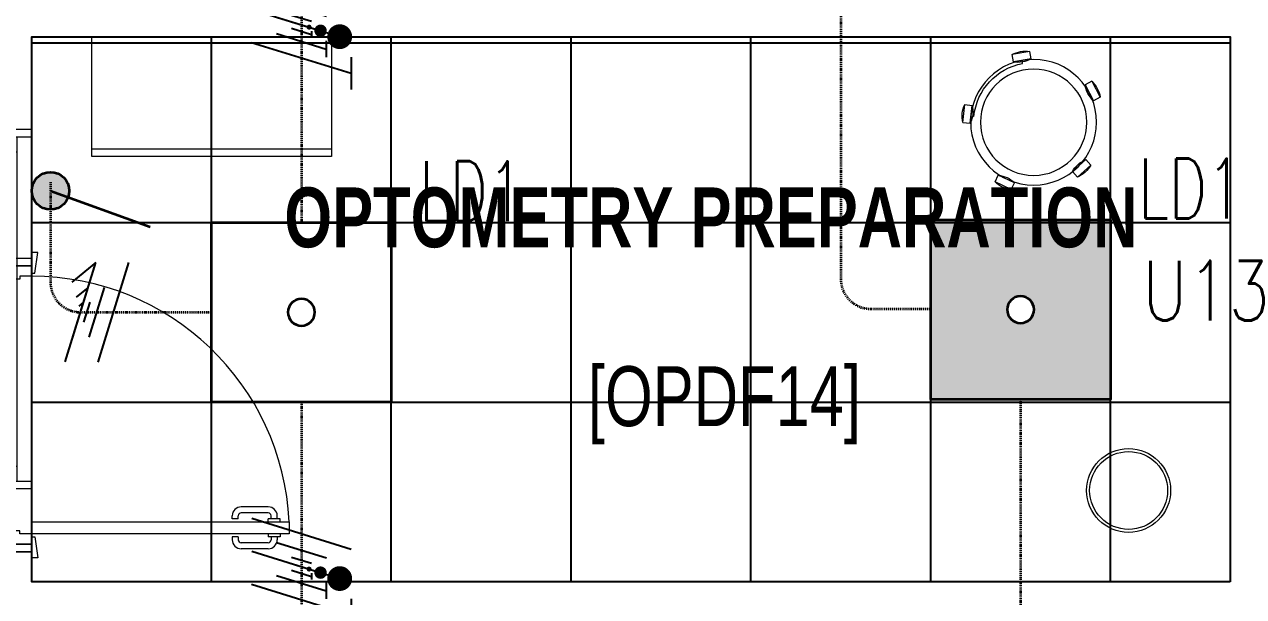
# Model space of a CAD drawing. Extents: x -12260 to 184725, y -29287 to 19916.
# Drawn here: x 16251 to 20320, y -8780 to -6869 of the extents above; entities that cross this region are included whole.
import ezdxf
from ezdxf.enums import TextEntityAlignment as Align

# ---------------------------------------------------------------- set-up
doc = ezdxf.new("R2010")
doc.units = 0
doc.header["$LTSCALE"] = 0.25
doc.linetypes.add('DASHDOT', pattern=[25.4, 12.7, -6.35, 0, -6.35])
for name, color, linetype, lineweight in [('01-First Floor-FUR$0$72_EGR_BASE_TEXT', 252, 'Continuous', 5), ('01-First Floor-FUR$0$Aluminum', 251, 'Continuous', 5), ('01-First Floor-FUR$0$LOADING', 253, 'Continuous', 5), ('01-First Floor-FUR$0$Walls', 251, 'Continuous', 5), ('01-First Floor-FUR$0$Wooden Joinery', 251, 'Continuous', 5), ('E-LITE-CIRC', 6, 'Continuous', 25), ('E-LITE-CIRC-NUMB', 6, 'Continuous', 25), ('E-LITE-CLNG', 150, 'Continuous', 35), ('E-LITE-CLNG-CNDT', 6, 'DASHDOT', 35), ('E-LITE-CTRL', 6, 'Continuous', 25), ('E-LITE-IDEN', 6, 'Continuous', 25), ('E-LITE-SWCH @ 100', 3, 'Continuous', 35), ('E-POWR-WIRE', 6, 'Continuous', 25), ('E-POWR-WIRE @ 100', 6, 'Continuous', 25), ('E-POWR-WIRE @ 20', 6, 'Continuous', 25), ('E-POWR-WIRE @ 50', 6, 'Continuous', 25)]:
    doc.layers.add(name, color=color, linetype=linetype, lineweight=lineweight)
doc.layers.add('01-First Floor-FUR$0$FALSE CEILING', color=251, linetype='Continuous')
doc.styles.add('01-First Floor-FUR$0$X3G_ENTITY_9EC9', font='swisscl.ttf', dxfattribs={"height": 0.2})
doc.styles.add('01-First Floor-FUR$0$X3G_ENTITY_9F38', font='swisscl.ttf', dxfattribs={"height": 0.2})
doc.styles.add('DC_SIMPLEX', font='SIMPLEX.shx', dxfattribs={"width": 0.7})

# ---------------------------------------------------------------- blocks, each defined once
blk = doc.blocks.new('*U34')
blk.add_hatch(color=256).paths.add_polyline_path([(-0.625, 0.625, 1), (-0.625, -0.625, 1)])
blk.add_line((-0.625, 0), (-3.947, 1.2))
blk.add_circle((-0.625, 0), 0.625)
at = {"layer": 'E-LITE-CTRL', "style": 'DC_SIMPLEX', "width": 0.7, "flags": 8}
blk.add_attdef('CONTROL', (-26.627, -10.116), '', height=2, rotation=360, dxfattribs=at)
at = {"layer": 'E-LITE-IDEN', "style": 'DC_SIMPLEX', "width": 0.7, "flags": 8}
blk.add_attdef('TYPE', text='', height=2, rotation=360, dxfattribs=at).set_placement((-31.991, -10.116), align=Align.RIGHT)
blk = doc.blocks.new('*U221')
h = blk.add_hatch(color=254)
h.dxf.hatch_style = 1
h.paths.add_polyline_path([(-300, 300), (-300, -300), (300, -300), (300, 300)])
edge = h.paths.add_edge_path(flags=16)
edge.add_arc((0, 0), 45, 0, 360)
blk.add_lwpolyline([(-300, 300), (-300, -300), (300, -300), (300, 300)], close=True)
blk.add_circle((0, 0), 45)
at = {"layer": 'E-LITE-CIRC-NUMB', "style": 'DC_SIMPLEX', "width": 0.7, "flags": 8}
blk.add_attdef('CIRCUIT', text='', height=200, rotation=0, dxfattribs=at).set_placement((-473.9, 300), align=Align.RIGHT)
at = {"layer": 'E-LITE-CTRL', "style": 'DC_SIMPLEX', "width": 0.7, "flags": 8}
blk.add_attdef('CONTROL', (1118.9, -935), '', height=200, rotation=360, dxfattribs=at)
at = {"layer": 'E-LITE-IDEN', "style": 'DC_SIMPLEX', "width": 0.7, "flags": 8}
blk.add_attdef('TYPE', (460.4, 457.6), '', height=200, rotation=360, dxfattribs=at)
blk = doc.blocks.new('*U24')
blk.add_lwpolyline([(-300, 300), (-300, -300), (300, -300), (300, 300)], close=True)
blk.add_circle((0, 0), 45)
at = {"layer": 'E-LITE-CIRC-NUMB', "style": 'DC_SIMPLEX', "width": 0.7, "flags": 8}
blk.add_attdef('CIRCUIT', text='', height=200, rotation=0, dxfattribs=at).set_placement((-473.9, 300), align=Align.RIGHT)
at = {"layer": 'E-LITE-CTRL', "style": 'DC_SIMPLEX', "width": 0.7, "flags": 8}
blk.add_attdef('CONTROL', (1118.9, -935), '', height=200, rotation=360, dxfattribs=at)
at = {"layer": 'E-LITE-IDEN', "style": 'DC_SIMPLEX', "width": 0.7, "flags": 8}
blk.add_attdef('TYPE', (460.4, 457.6), '', height=200, rotation=360, dxfattribs=at)
blk = doc.blocks.new('*U43')
for p, q in [((-1.658, 1.617), (1.663, 0.587)), ((-1.66, 0.515), (1.66, -0.515)), ((-1.663, -0.587), (1.658, -1.617)), ((1.659, -1.078), (1.657, -2.157))]:
    blk.add_line(p, q)
at = {"const_width": 0.414}
blk.add_lwpolyline([(1.278, -0.19, 1), (1.277, -0.604, 1)], format="xyb", close=True, dxfattribs=at)
blk = doc.blocks.new('*U779')
at = {"layer": 'E-POWR-WIRE @ 100', "xscale": 100, "yscale": 100, "zscale": 100}
blk.add_blockref('*U43', (17176, -8680, -0.1), dxfattribs=at)
at = {"layer": 'E-POWR-WIRE @ 20', "xscale": 20, "yscale": 20, "zscale": 20}
blk.add_blockref('*U43', (17176, -8680, -0.1), dxfattribs=at)
at = {"layer": 'E-POWR-WIRE @ 50', "xscale": 50, "yscale": 50, "zscale": 50}
blk.add_blockref('*U43', (17176, -8680, -0.1), dxfattribs=at)
blk = doc.blocks.new('*U46')
for p, q in [((-0.515, -1.66), (0.515, 1.66)), ((0.515, 1.66), (-0.287, 1.001)), ((0.587, -1.663), (1.617, 1.658))]:
    blk.add_line(p, q)
blk = doc.blocks.new('*U832')
at = {"layer": 'E-POWR-WIRE @ 100', "xscale": 100, "yscale": 100, "zscale": 100}
blk.add_blockref('*U46', (16438.5, -7830, -0.1), dxfattribs=at)
at = {"layer": 'E-POWR-WIRE @ 20', "xscale": 20, "yscale": 20, "zscale": 20}
blk.add_blockref('*U46', (16438.5, -7830, -0.1), dxfattribs=at)
at = {"layer": 'E-POWR-WIRE @ 50', "xscale": 50, "yscale": 50, "zscale": 50}
blk.add_blockref('*U46', (16438.5, -7830, -0.1), dxfattribs=at)
blk = doc.blocks.new('*U858')
at = {"layer": 'E-POWR-WIRE @ 100', "xscale": 100, "yscale": 100, "zscale": 100}
blk.add_blockref('*U43', (17176, -6870, -0.1), dxfattribs=at)
at = {"layer": 'E-POWR-WIRE @ 20', "xscale": 20, "yscale": 20, "zscale": 20}
blk.add_blockref('*U43', (17176, -6870, -0.1), dxfattribs=at)
at = {"layer": 'E-POWR-WIRE @ 50', "xscale": 50, "yscale": 50, "zscale": 50}
blk.add_blockref('*U43', (17176, -6870, -0.1), dxfattribs=at)
blk = doc.blocks.new('01-First Floor-FUR$0$A$C72370EFE')
at = {"layer": '01-First Floor-FUR$0$Wooden Joinery'}
for p, q in [((-0.01, -0.04), (-0.02, -0.04)), ((-0.01, -0.03), (-0.01, -0.07)), ((0, -0.03), (-0.01, -0.03)), ((0.04, -0.03), (0.05, -0.03)), ((0.05, -0.03), (0.05, -0.07)), ((0.05, -0.04), (0.06, -0.04)), ((-0.05, -0.07), (-0.05, -0.16)), ((-0.03, -0.07), (-0.03, -0.16)), ((-0.01, -0.06), (-0.02, -0.06)), ((0, -0.07), (-0.01, -0.07)), ((0.04, -0.07), (0.05, -0.07)), ((0.05, -0.06), (0.06, -0.06)), ((0.07, -0.07), (0.07, -0.16)), ((0.09, -0.07), (0.09, -0.16)), ((-0.01, -0.17), (-0.02, -0.17)), ((-0.01, -0.19), (-0.02, -0.19)), ((-0.01, -0.17), (-0.01, -0.19)), ((0.05, -0.17), (0.06, -0.17)), ((0.05, -0.17), (0.05, -0.19)), ((0.05, -0.19), (0.06, -0.19))]:
    blk.add_line(p, q, dxfattribs=at)
for centre, radius, start, end in [((-0.02, -0.07), 0.03, 90, 180), ((0.06, -0.07), 0.03, 0, 90), ((-0.02, -0.07), 0.01, 90, 180), ((0.06, -0.07), 0.01, 0, 90), ((-0.02, -0.16), 0.03, 180, 270), ((-0.02, -0.16), 0.01, 180, 270), ((0.06, -0.16), 0.01, 270, 0), ((0.06, -0.16), 0.03, 270, 0)]:
    blk.add_arc(centre, radius, start, end, dxfattribs=at)
blk = doc.blocks.new('01-First Floor-FUR$0$A$C5DAD61B4')
at = {"layer": '01-First Floor-FUR$0$Wooden Joinery'}
for points in [[(80, 959.1), (80, 969.1), (10, 979.1), (10, 959.1)], [(940, 959.1), (940, 969.1), (1010, 979.1), (1010, 959.1)], [(70, 859.1), (70, 849.1), (0, 839.1), (0, 859.1)], [(120, 859.1), (120, 0), (80, 0), (80, 859.1)], [(950, 859.1), (950, 849.1), (1020, 839.1), (1020, 859.1)]]:
    blk.add_lwpolyline(points, close=True, dxfattribs=at)
for points in [[(45, 859.1), (45, 959.1), (20, 959.1), (20, 859.1), (45, 859.1)], [(45, 859.1), (80, 859.1), (80, 899.1), (90, 899.1), (90, 959.1), (45, 959.1), (45, 859.1)], [(975, 859.1), (940, 859.1), (940, 899.1), (930, 899.1), (930, 959.1), (975, 959.1), (975, 859.1)], [(975, 859.1), (975, 959.1), (1000, 959.1), (1000, 859.1), (975, 859.1)]]:
    blk.add_lwpolyline(points, dxfattribs=at)
blk.add_arc((80, 859.1), 860, 272.666, 0, dxfattribs=at)
at = {"layer": '01-First Floor-FUR$0$Wooden Joinery', "xscale": 999.9999999998854, "yscale": 999.9999999998854, "zscale": 999.9999999998854, "rotation": 180}
blk.add_blockref('01-First Floor-FUR$0$A$C72370EFE', (120, 0), dxfattribs=at)
blk = doc.blocks.new('01-First Floor-FUR$0$WM00001-P')
at = {"layer": '01-First Floor-FUR$0$LOADING'}
for radius in [0.14, 0.13]:
    blk.add_circle((0, 0), radius, dxfattribs=at)
blk = doc.blocks.new('01-First Floor-FUR$0$HF10037B-P')
at = {"layer": '01-First Floor-FUR$0$LOADING'}
for p, q in [((0.2459, 0.134), (0.1859, 0.134)), ((0.1859, 0.134), (0.1859, 0.109)), ((0.2459, 0.134), (0.2459, 0.109)), ((0.2459, 0.109), (0.1859, 0.109)), ((0, 0), (-0.0142, -0.0583)), ((0, 0), (0.0243, -0.0059)), ((0.0243, -0.0059), (0.01, -0.0642)), ((0.4069, -0.0417), (0.4165, -0.0387)), ((0.4071, -0.0094), (0.431, -0.0018)), ((0.4071, -0.0094), (0.4255, -0.0665)), ((0.431, -0.0018), (0.4493, -0.0589)), ((-0.0142, -0.0583), (0.01, -0.0642)), ((0.4255, -0.0665), (0.4493, -0.0589)), ((0.0524, -0.2725), (0.0674, -0.2525)), ((0.0524, -0.2725), (0.1004, -0.3085)), ((0.0674, -0.2525), (0.1154, -0.2885)), ((0.3125, -0.2897), (0.362, -0.2558)), ((0.3266, -0.3103), (0.3761, -0.2764)), ((0.3267, -0.268), (0.3323, -0.2763)), ((0.3761, -0.2764), (0.362, -0.2558)), ((0.1004, -0.3085), (0.1154, -0.2885)), ((0.3266, -0.3103), (0.3125, -0.2897))]:
    blk.add_line(p, q, dxfattribs=at)
for radius in [0.21, 0.1775]:
    blk.add_circle((0.2161, -0.1014), radius, dxfattribs=at)
for centre, radius, start, end in [((0.2159, 0.0465), 0.0925, 71.0754, 108.9246), ((0.2159, 0.1965), 0.0925, 251.0754, 288.9246), ((0.0779, -0.0499), 0.0925, 147.3419, 185.1912), ((-0.0678, -0.0143), 0.0925, 327.3419, 5.1912), ((0.4996, -0.0113), 0.0925, 178.8412, 216.6904), ((0.3568, -0.057), 0.0925, 358.8412, 36.6904), ((0.2161, -0.1014), 0.2, 303.6037, 17.3657), ((0.1289, -0.2205), 0.0925, 214.1875, 252.0368), ((0.0389, -0.3404), 0.0925, 34.1875, 72.0368), ((0.3867, -0.3449), 0.0925, 105.5121, 143.3614), ((0.3019, -0.2212), 0.0925, 285.5121, 323.3614)]:
    blk.add_arc(centre, radius, start, end, dxfattribs=at)
blk = doc.blocks.new('01-First Floor-FUR$0$GF21027-P')
at = {"layer": '01-First Floor-FUR$0$LOADING'}
for p, q in [((0.4, 0.4), (-0.4, 0.4)), ((-0.4, 0.4), (-0.4, 0)), ((0.4, 0), (0.4, 0.4)), ((-0.4, 0.025), (0.4, 0.025)), ((-0.4, 0), (0.4, 0))]:
    blk.add_line(p, q, dxfattribs=at)
blk = doc.blocks.new('01-First Floor-FUR$0$A$C37be4daf')
at = {"layer": '01-First Floor-FUR$0$Aluminum'}
for p, q in [((1416, 598.2), (216, 598.2)), ((241, 498.2), (241, 598.2)), ((291, 548.2), (291, 598.2)), ((291, 573.2), (1341, 573.2)), ((1341, 548.2), (1341, 598.2)), ((1391, 498.2), (1391, 598.2)), ((1391, 548.2), (241, 548.2)), ((1416, 498.2), (216, 498.2))]:
    blk.add_line(p, q, dxfattribs=at)
at = {"layer": '01-First Floor-FUR$0$Walls'}
for p, q in [((216, 498.2), (216, 598.2)), ((1416, 498.2), (1416, 598.2))]:
    blk.add_line(p, q, dxfattribs=at)
blk = doc.blocks.new('01-First Floor-FUR')
at = {"layer": '01-First Floor-FUR$0$FALSE CEILING', "linetype": 'Continuous'}
for p, q in [((16876, -8730), (16876, -6910)), ((17476, -8730), (17476, -6910)), ((18076, -8730), (18076, -6910)), ((18676, -8730), (18676, -6910)), ((19276, -8730), (19276, -6910)), ((19876, -8730), (19876, -6910)), ((16276, -6930), (20276, -6930)), ((16276, -7530), (20276, -7530)), ((16276, -8130), (20276, -8130))]:
    blk.add_line(p, q, dxfattribs=at)
at = {"layer": '01-First Floor-FUR$0$FALSE CEILING'}
blk.add_lwpolyline([(20276, -8730), (16276, -8730), (16276, -6910), (20276, -6910)], close=True, dxfattribs=at)
at = {"layer": '01-First Floor-FUR$0$Walls'}
for p, q in [((16276, -6910), (16276, -7650)), ((20276, -6910), (16276, -6910)), ((20276, -6910), (20276, -8730)), ((16176, -7650), (16276, -7650)), ((16276, -8630), (16176, -8630)), ((16276, -8730), (16276, -8630)), ((20276, -8730), (16276, -8730))]:
    blk.add_line(p, q, dxfattribs=at)
at = {"rotation": 90}
blk.add_blockref('01-First Floor-FUR$0$A$C37be4daf', (16774.2, -8636), dxfattribs=at)
at = {"layer": '01-First Floor-FUR$0$LOADING', "color": 1, "xscale": -1000, "yscale": 1000, "zscale": 1000, "rotation": 359.9999999790885}
blk.add_blockref('01-First Floor-FUR$0$GF21027-P', (16876, -7310, -0.1), dxfattribs=at)
at = {"layer": '01-First Floor-FUR$0$LOADING', "extrusion": (-2.79672e-08, -3.6788e-07, -1), "xscale": 1000.000000000001, "yscale": 1000.000000000001, "zscale": 1000.000000000001, "rotation": 62.02830383052903}
blk.add_blockref('01-First Floor-FUR$0$HF10037B-P', (-19810.4, -7338.8, 0.1), dxfattribs=at)
at = {"layer": '01-First Floor-FUR$0$LOADING', "extrusion": (-3.71182e-07, 7.42363e-07, -1), "xscale": -1000.000000000008, "yscale": 1000.000000000008, "zscale": 1000.000000000004, "rotation": 269.9999999975416}
blk.add_blockref('01-First Floor-FUR$0$WM00001-P', (-19936.6, -8425.4, 0.1), dxfattribs=at)
at = {"layer": '01-First Floor-FUR$0$Wooden Joinery', "rotation": 90.00000000000001}
blk.add_blockref('01-First Floor-FUR$0$A$C5DAD61B4', (17135.1, -8650), dxfattribs=at)
at = {"layer": '01-First Floor-FUR$0$72_EGR_BASE_TEXT', "char_height": 200, "attachment_point": 2}
for s, insert, style in [('{\\fSwis721 LtCn BT|b1|i0|c0|p34;OPTOMETRY PREPARATION}', (18542.5, -7413.3, 0), '01-First Floor-FUR$0$X3G_ENTITY_9EC9'), ('[OPDF14]', (18587.7, -8010.5, 0), '01-First Floor-FUR$0$X3G_ENTITY_9F38')]:
    blk.add_mtext(s, dxfattribs=dict(at, insert=insert, style=style))

msp = doc.modelspace()

# ---------------------------------------------------------------- linework, layer by layer
at = {"layer": 'E-LITE-CLNG-CNDT', "elevation": -0.1}
for points in [[(17176, -6210), (17176, -7530)], [(17176, -8130), (17176, -9230)]]:
    msp.add_lwpolyline(points, dxfattribs=at)
at = {"layer": 'E-LITE-CLNG-CNDT', "color": 1, "elevation": -0.2}
msp.add_lwpolyline([(18976, -6201.2), (18976, -7718.8, 0.414214), (19076, -7818.8), (19276, -7818.8)], format="xyb", dxfattribs=at)
at = {"layer": 'E-LITE-CLNG-CNDT', "elevation": -0.1}
msp.add_lwpolyline([(16338.5, -7395.2), (16338.5, -7730, 0.414214), (16438.5, -7830), (16876, -7830)], format="xyb", dxfattribs=at)
at = {"layer": 'E-LITE-CLNG-CNDT', "color": 1, "elevation": -0.2}
msp.add_lwpolyline([(19576, -8121.2), (19576, -9230)], dxfattribs=at)

# ---------------------------------------------------------------- block references
at = {"layer": 'E-LITE-CLNG'}
ref = msp.add_blockref('*U221', (19576, -7821.2, -0.2), dxfattribs=dict(at, xscale=-1))
ref.add_attrib('TYPE', 'LD1', (19969.5, -7516.7, -0.2), dxfattribs={"layer": 'E-LITE-IDEN', "height": 200, "rotation": 0, "style": 'DC_SIMPLEX', "width": 0.7, "flags": 8})
ref = msp.add_blockref('*U24', (17176, -7830, -0.1), dxfattribs=dict(at, xscale=-1))
ref.add_attrib('TYPE', 'LD1', (17569.5, -7525.5, -0.1), dxfattribs={"layer": 'E-LITE-IDEN', "height": 200, "rotation": 0, "style": 'DC_SIMPLEX', "width": 0.7, "flags": 8})
at = {"layer": 'E-LITE-CLNG-CNDT'}
msp.add_blockref('01-First Floor-FUR', (0, 0), dxfattribs=at)
at = {"layer": 'E-LITE-SWCH @ 100', "xscale": 100, "yscale": 100, "zscale": 100, "rotation": 180}
msp.add_blockref('*U34', (16276, -7424.6), dxfattribs=at)
at = {"layer": 'E-POWR-WIRE'}
for name in ['*U858', '*U832', '*U779']:
    msp.add_blockref(name, (0, 0), dxfattribs=at)

# ---------------------------------------------------------------- texts
at = {"layer": 'E-LITE-CIRC', "style": 'DC_SIMPLEX', "width": 0.8}
msp.add_text('U13', height=200, rotation=0, dxfattribs=at).set_placement((19982, -7858.2, 0))

doc.saveas('drawing.dxf')
